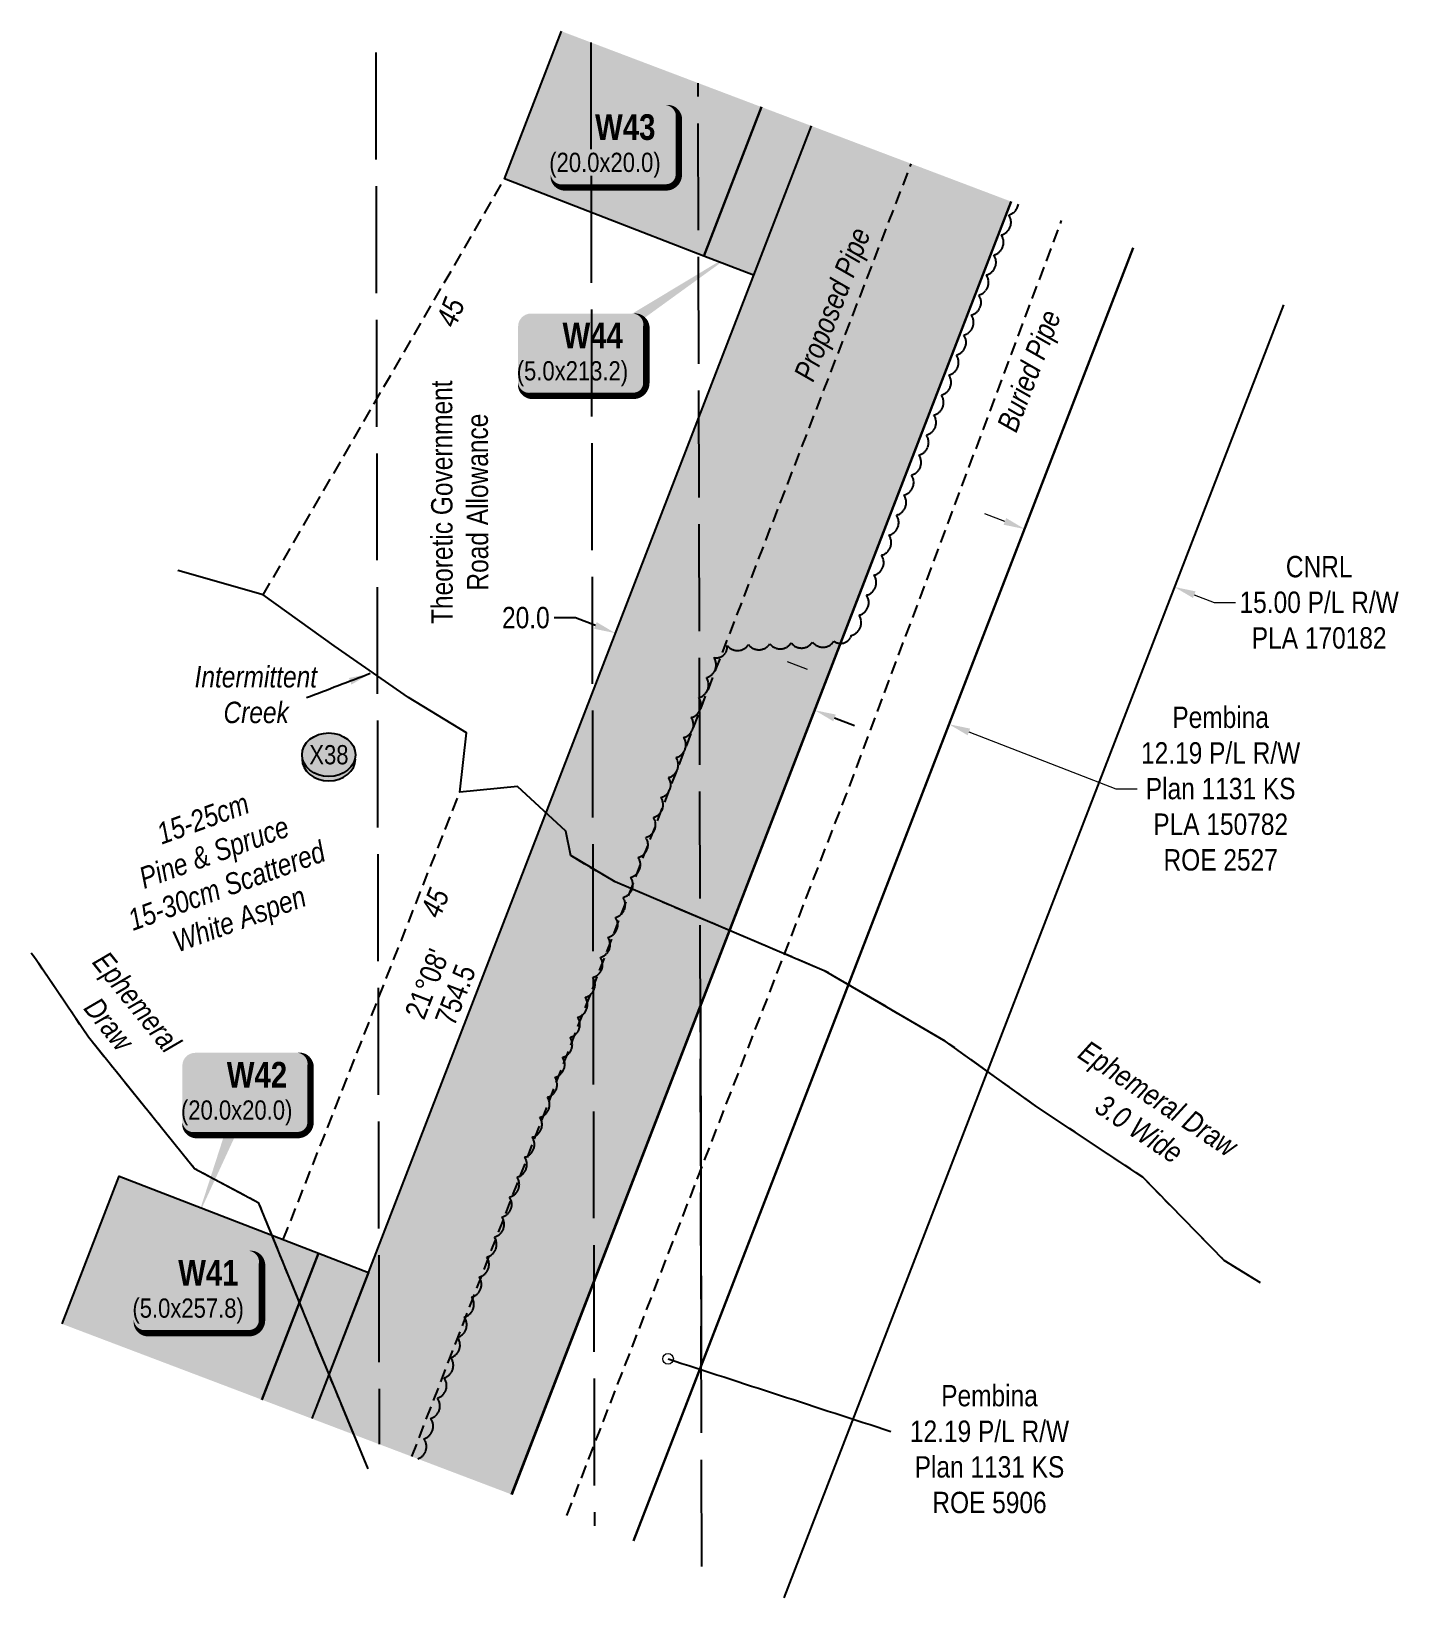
# Model space of a CAD drawing. Extents: x 507565 to 531726, y 6009554 to 6022365.
# Drawn here: x 521052 to 521692, y 6013983 to 6014715 of the extents above; entities that cross this region are included whole.
import ezdxf
from ezdxf.enums import TextEntityAlignment as Align

# ---------------------------------------------------------------- set-up
doc = ezdxf.new("R2010")
doc.units = 0
doc.header["$LTSCALE"] = 5
doc.header["$PDMODE"] = 34
doc.header["$PDSIZE"] = 0.03
for name, pattern in [('0', [1, 1, 0]), ('foc-TIELINE', [1.875, 1.25, -0.625]), ('foc-TOPO-ephemeral', [6.25, 3.125, -0.625, 0.625, -0.625, 0.625, -0.625]), ('foc-UNSURVEYED', [12.5, 10, -2.5]), ('UG_PIPE', [1.875, 1.25, -0.625])]:
    doc.linetypes.add(name, pattern=pattern)
doc.layers.get('Defpoints').update_dxf_attribs({"color": 9})
for name, color, linetype in [('AS-PIPE-UG', 44, 'UG_PIPE'), ('AS-PIPE-UG-T', 44, 'Continuous'), ('F-RW', 190, 'Continuous'), ('L-BD1', 253, 'Continuous'), ('L-ROAD-T', 7, 'Continuous'), ('L-USEC', 7, 'foc-UNSURVEYED'), ('P-CROSSINGS', 250, 'Continuous'), ('P-PROPOSED', 10, 'Continuous'), ('P-PROPOSED-H', 21, 'Continuous'), ('P-TEMP-BLOCKS', 250, 'Continuous'), ('P-TEMP-H', 41, 'Continuous'), ('P-TEMP_WORKSPACE', 46, 'Continuous'), ('P-TXT', 4, 'Continuous'), ('T-BUSH', 110, '0'), ('T-BUSH-T', 110, 'Continuous'), ('T-CREEK', 160, 'Continuous'), ('T-DRAW', 143, 'foc-TOPO-ephemeral'), ('T-TIE', 201, 'foc-TIELINE'), ('T-WATER-T', 170, 'Continuous')]:
    doc.layers.add(name, color=color, linetype=linetype)
doc.layers.add('F-RW-T', color=190, linetype='Continuous', lineweight=9)
doc.layers.add('T-TIE-T', color=201, linetype='Continuous', lineweight=18)
doc.styles.add('80', font='ARIALN.TTF', dxfattribs={"height": 10})
doc.styles.add('80CG', font='ARIALN.TTF', dxfattribs={"height": 10})
doc.styles.add('80L', font='ARIALN.TTF', dxfattribs={"height": 10})
doc.styles.add('BOLD', font='ARIALNB.TTF')
doc.styles.add('Crossing', font='ARIALN.TTF', dxfattribs={"height": 10})
doc.styles.add('foc-LtypeFont', font='ARIALN.TTF', dxfattribs={"height": 7.349999999999999})
doc.styles.get("Standard").update_dxf_attribs({"font": 'ARIALN.TTF'})
doc.linetypes.add('foc-TOPO-flowdirection-NOLINE', pattern='A,0,[">",foc-LtypeFont,S=0.3,R=0,X=0,Y=-0.945],-20,[">",foc-LtypeFont,S=0.3,R=0,X=0,Y=-0.945],0', length=20)
doc.dimstyles.new('Compass 5 000', dxfattribs={"dimscale": 5, "dimtxt": 9, "dimasz": 2, "dimexe": 0.2, "dimexo": 0.0625, "dimgap": 0.5, "dimtad": 0, "dimtih": 1, "dimtoh": 1, "dimzin": 0, "dimdsep": 46, "dimtxsty": '80CG', "dimcen": 0.1, "dimse1": 1, "dimse2": 1, "dimclrd": 256, "dimclrt": 256, "dimaunit": 1, "dimadec": 4, "dimazin": 0, "dimtfac": 0.06, "dimtofl": 0, "dimtmove": 0, "dimatfit": 1, "dimfxl": 0.2, "dimtolj": 1, "dimtzin": 0, "dimlwd": -1, "dimarcsym": 0})

# ---------------------------------------------------------------- blocks, each defined once
blk = doc.blocks.new('*U520')
at = {"true_color": 0xff8aff}
h = blk.add_hatch(color=211, dxfattribs=at)
edge = h.paths.add_edge_path()
edge.add_line((-23.99999999999998, -20), (23.99999999999998, -20))
edge.add_arc((23.99999999999998, -14), 6, 270, 360)
edge.add_line((29.99999999999998, -14), (29.99999999999998, 12.5))
edge.add_arc((23.99999999999998, 12.5), 6, 0, 90)
edge.add_line((23.99999999999998, 18.5), (-23.99999999999998, 18.5))
edge.add_arc((-23.99999999999998, 12.5), 6, 90, 180)
edge.add_line((-29.99999999999998, 12.5), (-29.99999999999998, -14))
edge.add_arc((-23.99999999999998, -14), 6, 180, 270)
at = {"color": 250, "flags": 128}
blk.add_lwpolyline([(-23.99999999999998, -20, 3, 3, 0), (23.99999999999998, -20, 3, 3, 0.414213562373095), (29.99999999999998, -14, 3, 3, 0), (29.99999999999998, 12.5, 3, 0, 0.414213562373095), (23.99999999999998, 18.5, 0, 0, 0), (-23.99999999999998, 18.5, 0, 0, 0.414213562373095), (-29.99999999999998, 12.5, 0, 0, 0), (-29.99999999999998, -14, 0, 3, 0.414213562373095)], format="xyseb", close=True, dxfattribs=at)
at = {"flags": 128}
blk.add_lwpolyline([(-22.87180991333117, -58.4558700508009, 0, 7.5, 0), (-3.398394867633905e-15, 0, 0, 0, 0)], format="xyseb", dxfattribs=at)
at = {"color": 250}
for tag, p, height, style in [('TEMP_AREA_W1_001', (-9.212824010914055, 2.244292974654144), 12, 'BOLD'), ('ENTER_TEXT_001', (-30.65586630286495, -12.77706553451505), 9, '80')]:
    blk.add_attdef(tag, p, '', height=height, dxfattribs=dict(at, style=style))
blk = doc.blocks.new('*U519')
at = {"true_color": 0xff8aff}
h = blk.add_hatch(color=211, dxfattribs=at)
edge = h.paths.add_edge_path()
edge.add_line((-23.99999999999998, -20), (23.99999999999998, -20))
edge.add_arc((23.99999999999998, -14), 6, 270, 360)
edge.add_line((29.99999999999998, -14), (29.99999999999998, 12.5))
edge.add_arc((23.99999999999998, 12.5), 6, 0, 90)
edge.add_line((23.99999999999998, 18.5), (-23.99999999999998, 18.5))
edge.add_arc((-23.99999999999998, 12.5), 6, 90, 180)
edge.add_line((-29.99999999999998, 12.5), (-29.99999999999998, -14))
edge.add_arc((-23.99999999999998, -14), 6, 180, 270)
at = {"color": 250, "flags": 128}
blk.add_lwpolyline([(-23.99999999999998, -20, 3, 3, 0), (23.99999999999998, -20, 3, 3, 0.414213562373095), (29.99999999999998, -14, 3, 3, 0), (29.99999999999998, 12.5, 3, 0, 0.414213562373095), (23.99999999999998, 18.5, 0, 0, 0), (-23.99999999999998, 18.5, 0, 0, 0.414213562373095), (-29.99999999999998, 12.5, 0, 0, 0), (-29.99999999999998, -14, 0, 3, 0.414213562373095)], format="xyseb", close=True, dxfattribs=at)
at = {"flags": 128}
blk.add_lwpolyline([(16.53570895578685, -8.363792674498917, 0, 7.5, 0), (-3.398394867633905e-15, 0, 0, 0, 0)], format="xyseb", dxfattribs=at)
at = {"color": 250}
for tag, p, height, style in [('TEMP_AREA_W1_001', (-9.212824010914055, 2.244292974654144), 12, 'BOLD'), ('ENTER_TEXT_001', (-30.65586630286495, -12.77706553451505), 9, '80')]:
    blk.add_attdef(tag, p, '', height=height, dxfattribs=dict(at, style=style))
blk = doc.blocks.new('*U521')
at = {"true_color": 0xff8aff}
h = blk.add_hatch(color=211, dxfattribs=at)
edge = h.paths.add_edge_path()
edge.add_line((-23.99999999999998, -20), (23.99999999999998, -20))
edge.add_arc((23.99999999999998, -14), 6, 270, 360)
edge.add_line((29.99999999999998, -14), (29.99999999999998, 12.5))
edge.add_arc((23.99999999999998, 12.5), 6, 0, 90)
edge.add_line((23.99999999999998, 18.5), (-23.99999999999998, 18.5))
edge.add_arc((-23.99999999999998, 12.5), 6, 90, 180)
edge.add_line((-29.99999999999998, 12.5), (-29.99999999999998, -14))
edge.add_arc((-23.99999999999998, -14), 6, 180, 270)
at = {"color": 250, "flags": 128}
blk.add_lwpolyline([(-23.99999999999998, -20, 3, 3, 0), (23.99999999999998, -20, 3, 3, 0.414213562373095), (29.99999999999998, -14, 3, 3, 0), (29.99999999999998, 12.5, 3, 0, 0.414213562373095), (23.99999999999998, 18.5, 0, 0, 0), (-23.99999999999998, 18.5, 0, 0, 0.414213562373095), (-29.99999999999998, 12.5, 0, 0, 0), (-29.99999999999998, -14, 0, 3, 0.414213562373095)], format="xyseb", close=True, dxfattribs=at)
at = {"flags": 128}
blk.add_lwpolyline([(46.1702314785283, -46.96236225764669, 0, 7.5, 0), (-3.398394867633905e-15, 0, 0, 0, 0)], format="xyseb", dxfattribs=at)
at = {"color": 250}
for tag, p, height, style in [('TEMP_AREA_W1_001', (-9.212824010914055, 2.244292974654144), 12, 'BOLD'), ('ENTER_TEXT_001', (-30.65586630286495, -12.77706553451505), 9, '80')]:
    blk.add_attdef(tag, p, '', height=height, dxfattribs=dict(at, style=style))
blk = doc.blocks.new('*U518')
at = {"true_color": 0xff8aff}
h = blk.add_hatch(color=211, dxfattribs=at)
edge = h.paths.add_edge_path()
edge.add_line((-23.99999999999998, -20), (23.99999999999998, -20))
edge.add_arc((23.99999999999998, -14), 6, 270, 360)
edge.add_line((29.99999999999998, -14), (29.99999999999998, 12.5))
edge.add_arc((23.99999999999998, 12.5), 6, 0, 90)
edge.add_line((23.99999999999998, 18.5), (-23.99999999999998, 18.5))
edge.add_arc((-23.99999999999998, 12.5), 6, 90, 180)
edge.add_line((-29.99999999999998, 12.5), (-29.99999999999998, -14))
edge.add_arc((-23.99999999999998, -14), 6, 180, 270)
at = {"flags": 128}
blk.add_lwpolyline([(73.73929757375242, 48.74083228886659, 0, 7.500000000000002, 0), (-3.398394867633904e-15, 0, 0, 0, 0)], format="xyseb", dxfattribs=at)
at = {"color": 250, "flags": 128}
blk.add_lwpolyline([(-23.99999999999998, -20, 3, 3, 0), (23.99999999999998, -20, 3, 3, 0.414213562373095), (29.99999999999998, -14, 3, 3, 0), (29.99999999999998, 12.5, 3, 0, 0.414213562373095), (23.99999999999998, 18.5, 0, 0, 0), (-23.99999999999998, 18.5, 0, 0, 0.414213562373095), (-29.99999999999998, 12.5, 0, 0, 0), (-29.99999999999998, -14, 0, 3, 0.414213562373095)], format="xyseb", close=True, dxfattribs=at)
at = {"color": 250}
for tag, p, height, style in [('TEMP_AREA_W1_001', (-9.212824010914055, 2.244292974654144), 12, 'BOLD'), ('ENTER_TEXT_001', (-30.65586630286495, -12.77706553451505), 9, '80')]:
    blk.add_attdef(tag, p, '', height=height, dxfattribs=dict(at, style=style))
blk = doc.blocks.new('*D393')
at = {"layer": 'Defpoints', "color": 0, "transparency": 16777216}
for p in [(521586.6952899578, 6014455.216106241), (521496.0686736694, 6014428.856962415), (521566.0336596926, 6014401.796109523)]:
    blk.add_point(p, dxfattribs=at)
at = {"layer": 'F-RW-T', "transparency": 16777216}
for p, q in [((521507.403619518, 6014485.884306884), (521498.0769351015, 6014489.491654635)), ((521596.0219743743, 6014451.608758491), (521605.348658791, 6014448.001410739)), ((521605.348658791, 6014448.001410739), (521615.348658791, 6014448.001410739))]:
    blk.add_line(p, q, dxfattribs=at)
for points in [[(521508.0048441433, 6014487.438754288), (521506.8023948928, 6014484.329859481), (521516.7303039345, 6014482.276959133)], [(521596.6231989996, 6014453.163205894), (521595.4207497491, 6014450.054311087), (521586.6952899578, 6014455.216106241)]]:
    blk.add_solid(points, dxfattribs=at)
at = {"layer": 'F-RW-T', "transparency": 16777216, "insert": (521654.4346069493, 6014448.001410739), "char_height": 10, "attachment_point": 5, "style": '80CG'}
blk.add_mtext('\\A1;CNRL\\P15.00 P/L R/W\\PPLA 170182', dxfattribs=at)
blk = doc.blocks.new('xing2')
h = blk.add_hatch(color=50)
h.dxf.hatch_style = 1
edge = h.paths.add_edge_path()
edge.add_ellipse((0, 0), major_axis=(-12.5, 0), ratio=0.8162973455633619, start_angle=0, end_angle=360)
h = blk.add_hatch(color=250)
h.dxf.hatch_style = 1
edge = h.paths.add_edge_path()
edge.add_ellipse((0, -2.047489049626165), major_axis=(-12.5, 0), ratio=0.8162973455633619, start_angle=0, end_angle=180)
edge.add_line((12.5, -2.047489049626165), (12.5, 0))
edge.add_ellipse((0, 0), major_axis=(-12.5, 0), ratio=0.8162973455633619, start_angle=0, end_angle=180, ccw=False)
edge.add_line((-12.5, 0), (-12.5, -2.047489049626165))
at = {"color": 250}
blk.add_ellipse((0, 0), major_axis=(-12.5, 0), ratio=0.8162973455633619, dxfattribs=at)
blk.add_ellipse((0, -2.047489049626165), major_axis=(-12.5, 0), ratio=0.8162973455633619, start_param=0, end_param=3.141592653589793, dxfattribs=at)
at = {"color": 250, "style": 'Crossing'}
blk.add_attdef('CROSSING', text='', height=9, dxfattribs=at).set_placement((0.08916442567715421, 0.0199513138486509), align=Align.MIDDLE_CENTER)
at = {"color": 250, "style": 'Crossing', "flags": 1}
for tag, p in [('OWNER', (0.08916442567715421, -12.49201765665748)), ('DESCRIPTION', (0.08916442567715421, -25.770021277247)), ('LOCATION', (0.08916442567715421, -39.30337514164421)), ('DWG_REF', (0.08916442567715421, -52.83672900604233))]:
    blk.add_attdef(tag, text='', height=9, dxfattribs=at).set_placement(p, align=Align.MIDDLE_CENTER)
blk = doc.blocks.new('*D394')
at = {"layer": 'Defpoints', "color": 0, "transparency": 16777216}
for p in [(521433.4291868999, 6014436.548102198), (521490.3218410702, 6014414.564258302), (521481.2254793155, 6014391.023508741)]:
    blk.add_point(p, dxfattribs=at)
at = {"layer": 'F-RW-T', "transparency": 16777216}
for p, q in [((521415.004986628, 6014416.611715076), (521405.6771481109, 6014420.216077516)), ((521490.5533178325, 6014387.419146299), (521559.264999239, 6014360.868321773)), ((521559.264999239, 6014360.868321773), (521569.2649992392, 6014360.868321773))]:
    blk.add_line(p, q, dxfattribs=at)
for points in [[(521415.6057137016, 6014418.166354829), (521414.4042595546, 6014415.057075323), (521424.3328251448, 6014413.007352635)], [(521491.1540449061, 6014388.973786052), (521489.9525907591, 6014385.864506546), (521481.2254793155, 6014391.023508741)]]:
    blk.add_solid(points, dxfattribs=at)
at = {"layer": 'F-RW-T', "transparency": 16777216, "insert": (521608.3509473975, 6014360.868321773), "char_height": 10, "attachment_point": 5, "style": '80CG'}
blk.add_mtext('\\A1;Pembina\\P12.19 P/L R/W\\PPlan 1131 KS\\PPLA 150782\\PROE 2527', dxfattribs=at)
blk = doc.blocks.new('*D395')
at = {"layer": 'Defpoints', "color": 0, "transparency": 16777216}
for p in [(521325.1447107762, 6014433.616911233), (521322.2550482166, 6014426.140265211), (521415.4809388721, 6014390.109220678)]:
    blk.add_point(p, dxfattribs=at)
at = {"layer": 'P-TXT', "transparency": 16777216}
for p, q in [((521306.4895521281, 6014440.826977529), (521296.4895521281, 6014440.826977529)), ((521315.8171314541, 6014437.221944381), (521306.4895521281, 6014440.826977529)), ((521427.698180754, 6014393.980833554), (521437.025760076, 6014390.375800407))]:
    blk.add_line(p, q, dxfattribs=at)
for points in [[(521316.4179703121, 6014438.776540935), (521315.2162925962, 6014435.667347827), (521325.1447107762, 6014433.616911233)], [(521428.2990196119, 6014395.535430108), (521427.097341896, 6014392.426237), (521418.3706014317, 6014397.5858667)]]:
    blk.add_solid(points, dxfattribs=at)
at = {"layer": 'P-TXT', "transparency": 16777216, "insert": (521283.2835494003, 6014440.82697753), "char_height": 10, "attachment_point": 5, "style": '80CG'}
blk.add_mtext('\\A1;20.0', dxfattribs=at)

msp = doc.modelspace()

# ---------------------------------------------------------------- hatches: boundary and pattern name
at = {"layer": 'P-PROPOSED-H', "transparency": 33554687}
h = msp.add_hatch(color=256, dxfattribs=at)
h.dxf.hatch_style = 1
h.paths.add_polyline_path([(521183.1534031532, 6014066.231888396), (521276.6080183634, 6014030.792640479), (521510.3120288682, 6014635.472987977), (521416.8386790614, 6014670.863762423)])
at = {"layer": 'P-TEMP-H'}
h = msp.add_hatch(color=256, dxfattribs=at)
h.dxf.hatch_style = 1
h.paths.add_polyline_path([(521393.4913929324, 6014679.703485608), (521300.0180634889, 6014715.094252345), (521273.3043400289, 6014646.026974855), (521366.5210656683, 6014609.97276913)])
h = msp.add_hatch(color=256, dxfattribs=at)
h.dxf.hatch_style = 1
h.paths.add_polyline_path([(521416.8417401368, 6014670.862603443), (521393.4740468003, 6014679.71005318), (521366.521065653, 6014609.972769162), (521389.835752619, 6014600.988301397)])
h = msp.add_hatch(color=256, dxfattribs=at)
h.dxf.hatch_style = 1
h.paths.add_polyline_path([(521066.3189183338, 6014110.537097543), (521159.7735120979, 6014075.097857759), (521186.2811490726, 6014143.628662998), (521093.0650684187, 6014179.684536228)])
h = msp.add_hatch(color=256, dxfattribs=at)
h.dxf.hatch_style = 1
h.paths.add_polyline_path([(521159.7918852131, 6014075.090890429), (521183.1534031994, 6014066.231888379), (521209.583107033, 6014134.615492338), (521186.2812910868, 6014143.628608065)])

# ---------------------------------------------------------------- linework, layer by layer
at = {"layer": 'AS-PIPE-UG', "flags": 128}
for points in [[(521229.9521687478, 6014048.485166618), (521463.6129302224, 6014653.154148132)], [(521302.4814619583, 6014020.981082443), (521433.2858672982, 6014358.293086236), (521533.88616481, 6014626.547375184)]]:
    msp.add_lwpolyline(points, dxfattribs=at)
at = {"layer": 'F-RW'}
for points in [[(521276.6080403264, 6014030.792632163), (521510.3120567675, 6014635.472977425)], [(521276.8102025693, 6014030.71596952), (521510.424252136, 6014635.430498147)], [(521567.339744409, 6014613.881218554), (521333.667892154, 6014009.154768367)], [(521567.3397444094, 6014613.881218554), (521365.2632398477, 6014090.921323767), (521333.6678921552, 6014009.154768367)]]:
    msp.add_lwpolyline(points, dxfattribs=at)
at = {"layer": 'F-RW', "flags": 128}
for points in [[(521333.667892154, 6014009.154768367), (521567.339744409, 6014613.881218554)], [(521637.7207870187, 6014587.233627448), (521403.938197743, 6013982.507322703)], [(521276.6080183693, 6014030.792640489), (521364.9339691132, 6014259.325161086), (521365.349118163, 6014091.143570856), (521333.6678921552, 6014009.154768367)]]:
    msp.add_lwpolyline(points, dxfattribs=at)
at = {"layer": 'L-USEC'}
for p, q in [((521313.6278088616, 6014709.941345888), (521315.3412279049, 6014016.104486113)), ((521213.0392444119, 6014705.186387368), (521214.6466245321, 6014054.289234986)), ((521365.5813773348, 6013997.052745256), (521363.8685976328, 6014690.919235025))]:
    msp.add_line(p, q, dxfattribs=at)
at = {"layer": 'P-PROPOSED', "flags": 128}
for points in [[(521416.8386790612, 6014670.863762436), (521183.1534031535, 6014066.231888408)], [(521276.608018366, 6014030.79264049), (521510.3120288682, 6014635.472987989)]]:
    msp.add_lwpolyline(points, dxfattribs=at)
at = {"layer": 'P-TEMP_WORKSPACE', "flags": 128}
for points in [[(521393.4913928738, 6014679.703485641), (521366.5210656442, 6014609.972769321), (521273.3043400334, 6014646.026975019), (521300.0180634254, 6014715.094252381)], [(521416.8417400912, 6014670.862603478), (521389.835752619, 6014600.988301544), (521366.5210656442, 6014609.972769321), (521393.4740467457, 6014679.710053213)], [(521066.3189182834, 6014110.537097573), (521093.0650684187, 6014179.684536373), (521186.2811490629, 6014143.628663157), (521159.7735120144, 6014075.097857803)], [(521159.7918851487, 6014075.090890469), (521186.2812910873, 6014143.628608266), (521209.583107033, 6014134.615492491), (521183.1534031509, 6014066.231888408)]]:
    msp.add_lwpolyline(points, dxfattribs=at)
at = {"layer": 'T-BUSH', "flags": 128}
msp.add_lwpolyline([(521232.7445819265, 6014047.426245957, 0.5049835035151248), (521235.5973150408, 6014056.8215593, 0.52056705), (521238.7362048945, 6014066.310458063, 0.52056705), (521241.8750947489, 6014075.799356828, 0.52056705), (521245.0139846025, 6014085.288255597, 0.52056705), (521248.1528744569, 6014094.777154354, 0.52056705), (521251.2917643109, 6014104.266053119, 0.52056705), (521254.4306541649, 6014113.754951882, 0.52056705), (521257.9192566673, 6014123.119795034, 0.52056705), (521261.461690885, 6014132.465542146, 0.52056705), (521265.0041251022, 6014141.811289258, 0.52056705), (521268.5465593194, 6014151.157036371, 0.52056705), (521272.0889935366, 6014160.502783483, 0.52056705), (521275.6314277538, 6014169.848530595, 0.52056705), (521279.1738619707, 6014179.194277707, 0.52056705), (521282.7162961883, 6014188.54002482, 0.52056705), (521286.2587304055, 6014197.885771938, 0.52056705), (521289.8011646227, 6014207.23151905, 0.52056705), (521293.3435988399, 6014216.577266156, 0.52056705), (521296.8860330568, 6014225.923013267, 0.52056705), (521300.4284672744, 6014235.268760379, 0.52056705), (521303.9709014916, 6014244.614507492, 0.52056705), (521307.5133357088, 6014253.960254604, 0.52056705), (521311.0557699261, 6014263.306001716, 0.52056705), (521314.5982041432, 6014272.651748829, 0.52056705), (521318.1406383601, 6014281.997495941, 0.52056705), (521321.6830725778, 6014291.343243053, 0.52056705), (521325.2255067949, 6014300.688990171, 0.52056705), (521328.7679410122, 6014310.034737277, 0.52056705), (521332.3103752294, 6014319.380484389, 0.52056705), (521335.8528094462, 6014328.726231501, 0.52056705), (521339.3952436639, 6014338.071978614, 0.52056705), (521342.937677881, 6014347.417725726, 0.52056705), (521346.4801120983, 6014356.763472838, 0.52056705), (521350.0225463155, 6014366.109219951, 0.52056705), (521353.5649805327, 6014375.454967063, 0.52056705), (521357.1074147496, 6014384.800714175, 0.52056705), (521360.6498489672, 6014394.146461293, 0.52056705), (521364.1922831844, 6014403.492208399, 0.52056705), (521367.7347174016, 6014412.837955511, 0.52056705), (521371.2771516188, 6014422.183702623, 0.52056705), (521377.4565007513, 6014427.86780586, 0.52056705), (521387.443195415, 6014428.264994693, 0.52056705), (521397.4298900783, 6014428.662183527, 0.52056705), (521407.4165847416, 6014429.059372361, 0.52056705), (521417.403279405, 6014429.456561195, 0.52056705), (521427.3899740683, 6014429.853750034, 0.52056705), (521435.6460411294, 6014432.643472371, 0.52056705), (521439.1491162573, 6014442.00404361, 0.52056705), (521442.6521913853, 6014451.364614848, 0.52056705), (521446.1552665132, 6014460.725186087, 0.52056705), (521449.6583416411, 6014470.085757325, 0.52056705), (521453.161416769, 6014479.446328565, 0.52056705), (521456.664491897, 6014488.806899804, 0.52056705), (521460.1675670248, 6014498.167471042, 0.52056705), (521463.6706421528, 6014507.528042281, 0.52056705), (521467.1737172807, 6014516.88861352, 0.52056705), (521470.6767924082, 6014526.249184758, 0.52056705), (521474.1798675365, 6014535.609755998, 0.52056705), (521477.6829426645, 6014544.970327236, 0.52056705), (521481.1860177924, 6014554.330898475, 0.52056705), (521484.6890929199, 6014563.691469714, 0.52056705), (521488.1921680482, 6014573.052040952, 0.52056705), (521491.6952431761, 6014582.412612191, 0.52056705), (521495.1983183041, 6014591.77318343, 0.52056705), (521498.7013934316, 6014601.133754669, 0.52056705), (521502.2044685599, 6014610.494325908, 0.52056705), (521505.7075436878, 6014619.854897146, 0.52056705), (521509.2106188158, 6014629.215468385, 0.2994584485738785), (521513.7131770449, 6014634.185249096)], format="xyb", dxfattribs=at)
at = {"layer": 'T-CREEK', "flags": 128}
msp.add_lwpolyline([(521304.2608672917, 6014329.44308628), (521302.0558672986, 6014340.998086168), (521279.4258672987, 6014361.88308617), (521252.3608672988, 6014359.17808635), (521255.4808672989, 6014386.993086169), (521228.4358672915, 6014403.483086279), (521193.6558672987, 6014427.618086281), (521160.4308672986, 6014451.52808628), (521120.3813583283, 6014462.953215149)], dxfattribs=at)
at = {"layer": 'T-CREEK', "linetype": 'foc-TOPO-flowdirection-NOLINE', "flags": 128}
msp.add_lwpolyline([(521304.2608672917, 6014329.44308628), (521302.0558672986, 6014340.998086168), (521279.4258672987, 6014361.88308617), (521252.3608672988, 6014359.17808635), (521255.4808672989, 6014386.993086169), (521228.4358672915, 6014403.483086279), (521193.6558672987, 6014427.618086281), (521160.4308672986, 6014451.52808628), (521120.3813583283, 6014462.953215149)], dxfattribs=at)
at = {"layer": 'T-DRAW', "flags": 128}
for points in [[(521627.0586271271, 6014129.735149595), (521610.0208672989, 6014140.188086165), (521571.9058672987, 6014179.103086276), (521522.3608672988, 6014212.12308628), (521479.5258672988, 6014242.753086237), (521422.9808672989, 6014275.758086348), (521422.9108672986, 6014275.728086174), (521325.0958672987, 6014317.233086167), (521304.2608672917, 6014329.54808628)], [(521202.876603325, 6014058.752585449), (521183.4258672987, 6014105.71808617), (521158.3708672986, 6014167.093086237), (521128.3008672941, 6014183.123086168), (521078.6158672987, 6014244.69808617), (521053.8358672914, 6014281.368086169), (521051.9068139194, 6014283.941942508)]]:
    msp.add_lwpolyline(points, dxfattribs=at)
at = {"layer": 'T-DRAW', "linetype": 'foc-TOPO-flowdirection-NOLINE', "flags": 128}
for points in [[(521627.0586271271, 6014129.735149595), (521610.0208672989, 6014140.188086165), (521571.9058672987, 6014179.103086276), (521522.3608672988, 6014212.12308628), (521479.5258672988, 6014242.753086237), (521422.9808672989, 6014275.758086348), (521422.9108672986, 6014275.728086174), (521325.0958672987, 6014317.233086167), (521304.2608672917, 6014329.54808628)], [(521209.4758672985, 6014042.81808628), (521183.4258672987, 6014105.71808617), (521158.3708672986, 6014167.093086237), (521128.3008672941, 6014183.123086168), (521078.6158672987, 6014244.69808617), (521053.8358672914, 6014281.368086169), (521051.9068139194, 6014283.941942508)]]:
    msp.add_lwpolyline(points, dxfattribs=at)
at = {"layer": 'T-TIE'}
for p, q in [((521160.4308672986, 6014451.52808628), (521273.3043400381, 6014646.026975011)), ((521169.8132950864, 6014149.998410213), (521252.3608672988, 6014359.17808635))]:
    msp.add_line(p, q, dxfattribs=at)

# ---------------------------------------------------------------- block references
at = {"layer": 'P-CROSSINGS', "xscale": 0.999459, "yscale": 0.999459, "zscale": 0.999459}
msp.add_blockref('xing2', (521191.0546157537, 6014376.746911779), dxfattribs=at).add_auto_attribs({'CROSSING': 'X38'})
at = {"layer": 'P-TEMP-BLOCKS', "xscale": 0.999459, "yscale": 0.999459, "zscale": 0.999459}
for name, p, values in [('*U519', (521324.8693962307, 6014662.08571805), {'TEMP_AREA_W1_001': 'W43', 'ENTER_TEXT_001': '(20.0x20.0)'}), ('*U518', (521309.6500072683, 6014564.595610445), {'TEMP_AREA_W1_001': 'W44', 'ENTER_TEXT_001': '(5.0x213.2)'}), ('*U520', (521152.5632495973, 6014218.853021944), {'TEMP_AREA_W1_001': 'W42', 'ENTER_TEXT_001': '(20.0x20.0)'}), ('*U521', (521129.8439699547, 6014126.210279762), {'TEMP_AREA_W1_001': 'W41', 'ENTER_TEXT_001': '(5.0x257.8)'})]:
    msp.add_blockref(name, p, dxfattribs=at).add_auto_attribs(values)

# ---------------------------------------------------------------- texts
at = {"layer": 'AS-PIPE-UG-T', "char_height": 9.994589999999983, "attachment_point": 1, "style": '80L'}
for s, width, insert, rotation in [('\\pi0.34636;{\\fArial Narrow|b0|i1|c0|p34;Proposed Pipe}', 74.96357435197817, (521408.2444932383, 6014553.907040325), 68.87209389545511), ('\\pi0.31478;{\\fArial Narrow|b0|i1|c0|p34;Buried Pipe}', 59.03587994542998, (521503.3018033439, 6014530.191058225), 69.09953522709365)]:
    msp.add_mtext_dynamic_manual_height_columns(s, width=width, gutter_width=50.00000000000011, heights=[0], dxfattribs=dict(at, insert=insert, rotation=rotation))
at = {"layer": 'F-RW-T', "insert": (521500.1990755883, 6014051.950213701), "char_height": 9.99458999999999, "width": 74.45942279631642, "attachment_point": 5, "style": '80CG'}
msp.add_mtext('\\A1;Pembina\\P12.19 P/L R/W\\PPlan 1131 KS\\PROE 5906', dxfattribs=at)
at = {"layer": 'L-BD1', "color": 5}
for s, p in [("21%%d08'", (521236.9882538588, 6014269.604805067)), ('754.5', (521250.2715912548, 6014264.467121402))]:
    msp.add_text(s, height=9.994589999999965, rotation=68.85469746371938, dxfattribs=at).set_placement(p, align=Align.MIDDLE_CENTER)
at = {"layer": 'L-ROAD-T', "insert": (521238.9558837059, 6014494.840857649), "char_height": 9.994679999999882, "width": 113.9547598968608, "attachment_point": 2, "rotation": 90.14136302786135, "style": '80L'}
msp.add_mtext('Theoretic Government Road Allowance', dxfattribs=at)
at = {"layer": 'T-BUSH-T', "insert": (521083.7828472886, 6014334.698793478), "char_height": 9.99458999999999, "attachment_point": 1, "rotation": 20.000000000000146, "style": '80L'}
msp.add_mtext_dynamic_manual_height_columns('\\pi27.398;{\\fArial Narrow|b0|i1|c0|p34;15-25cm\\P\\pi12.55;Pine & Spruce\\P\\pi0.92553;15-30cm Scattered \\P\\pi17.124;White Aspen}', width=97.45415562590522, gutter_width=50.00084546121528, heights=[0], dxfattribs=at)
at = {"layer": 'T-TIE-T', "char_height": 9.99458999999999, "width": 13.01928290545702, "attachment_point": 2, "rotation": 68.46455841598274, "style": '80L'}
for insert in [(521243.3013195194, 6014585.536381687), (521236.0479858784, 6014309.264491946)]:
    msp.add_mtext('{\\fArial Narrow|b0|i1|c0|p34;45}', dxfattribs=dict(at, insert=insert))
at = {"layer": 'T-WATER-T', "insert": (521124.4906942785, 6014418.221327263), "char_height": 9.999999999999796, "attachment_point": 1, "style": '80L'}
msp.add_mtext_dynamic_manual_height_columns('\\pi3.7918;{\\fArial Narrow|b0|i1|c0|p34;Intermittent \\P\\pi17.332;Creek}', width=64.7869025727492, gutter_width=50.02706464197105, heights=[0], dxfattribs=at)
at = {"layer": 'T-WATER-T', "insert": (521098.9616705955, 6014271.900327651), "char_height": 9.99458999999999, "attachment_point": 1, "rotation": 308.9001343730198, "style": '80L'}
msp.add_mtext_dynamic_manual_height_columns('\\pi-17.863;{\\fArial Narrow|b0|i1|c0|p34;Ephemeral \\P\\pi-3.6039;Draw}', width=19.57170698379188, gutter_width=50.02706464197105, heights=[0], dxfattribs=at)

# ---------------------------------------------------------------- dimensions: what is measured, and where the dimension line sits
at = {"layer": 'F-RW-T'}
dim = msp.add_linear_dim(base=(521586.6952899578, 6014455.216106241), p1=(521496.068673669, 6014428.856962414), p2=(521566.0336596925, 6014401.796109522), angle=338.8546720708869, text='CNRL\\P15.00 P/L R/W\\PPLA 170182', dimstyle='Compass 5 000', dxfattribs=at)
dim.commit()
dim.dimension.update_dxf_attribs({"geometry": '*D393', "text_midpoint": (521654.4346069493, 6014448.001410739), "dimtype": 161})
at = {"layer": 'F-RW-T', "color": 6}
dim = msp.add_linear_dim(base=(521481.2254793155, 6014391.023508741), p1=(521433.4291868999, 6014436.548102197), p2=(521490.3218410706, 6014414.564258303), angle=338.8730103243592, text='Pembina\\P12.19 P/L R/W\\PPlan 1131 KS\\PPLA 150782\\PROE 2527', dimstyle='Compass 5 000', dxfattribs=at)
dim.commit()
dim.dimension.update_dxf_attribs({"geometry": '*D394', "text_midpoint": (521608.3509473975, 6014360.868321773), "dimtype": 161})
at = {"layer": 'P-TXT', "color": 6}
dim = msp.add_linear_dim(base=(521325.1447107762, 6014433.616911233), p1=(521415.4809388719, 6014390.109220677), p2=(521322.2550482165, 6014426.140265211), angle=158.86889048705996, text='20.0', dimstyle='Compass 5 000', dxfattribs=at)
dim.commit()
dim.dimension.update_dxf_attribs({"geometry": '*D395', "text_midpoint": (521283.2835494003, 6014440.82697753), "dimtype": 161})

# ---------------------------------------------------------------- leaders
at = {"layer": 'F-RW-T', "path_type": 1}
msp.add_leader([(521349.8026078606, 6014094.229953407), (521454.0891129344, 6014060.259820975)], dimstyle='Compass 5 000', override={"dimasz": 1, "dimldrblk": 'DotBlank'}, dxfattribs=at)
at = {"layer": 'T-WATER-T', "path_type": 1}
msp.add_leader([(521210.4318122955, 6014414.677922225), (521180.6418256179, 6014403.300473328)], dimstyle='Compass 5 000', override={"dimgap": 0.5, "dimtad": 0}, dxfattribs=at)

# ---------------------------------------------------------------- next in the draw order: texts
at = {"layer": 'T-WATER-T', "insert": (521545.5785542195, 6014244.258403425), "char_height": 9.99458999999999, "attachment_point": 1, "rotation": 326.3179393644863, "style": '80L', "bg_fill": 2}
msp.add_mtext_dynamic_manual_height_columns('\\pi0.9622;{\\fArial Narrow|b0|i1|c0|p34;Ephemeral Draw\\P\\pi21.49;3.0 Wide}', width=87.25338180125247, gutter_width=50.02706464197105, heights=[0], dxfattribs=at)

doc.saveas('drawing.dxf')
